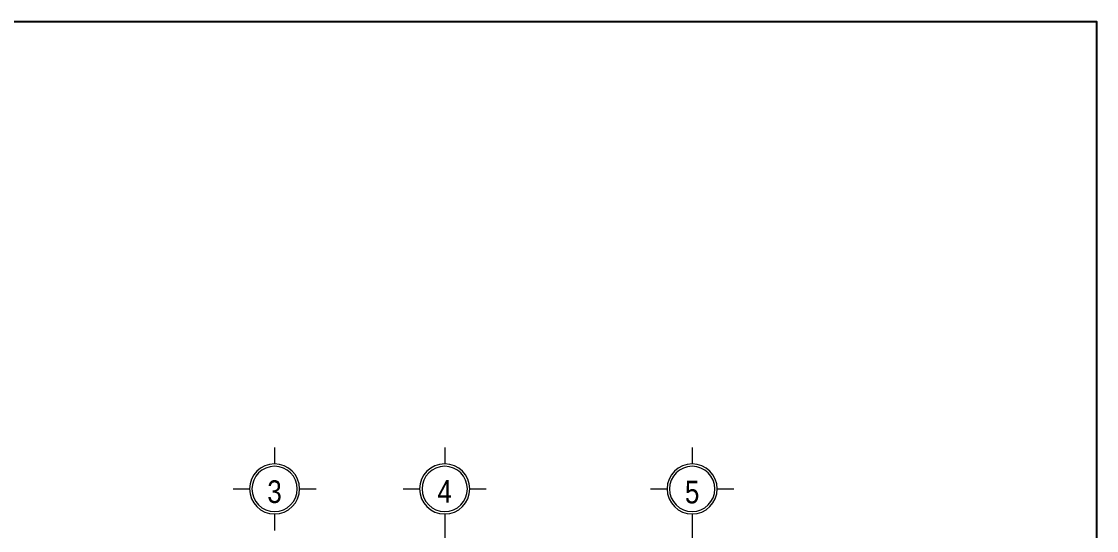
# Model space of a CAD drawing. Extents: x -165145 to 691808, y -202842 to 311040.
# Drawn here: x 28745 to 39171, y 110095 to 115030 of the extents above; entities that cross this region are included whole.
import ezdxf
from ezdxf.enums import TextEntityAlignment as Align

# ---------------------------------------------------------------- set-up
doc = ezdxf.new("R2010")
doc.units = 0
doc.header["$LTSCALE"] = 10
doc.header["$MEASUREMENT"] = 0
doc.linetypes.add('TIM', pattern=[26.01, 10, -3, 0.01, -3, 10])
doc.layers.get('Defpoints').update_dxf_attribs({"color": 5, "linetype": 'CONTINUOUS'})
for name, color, linetype, lineweight in [('DIM', 8, 'CONTINUOUS', 13), ('TEXT', 4, 'CONTINUOUS', 20), ('TRUC', 251, 'TIM', 5)]:
    doc.layers.add(name, color=color, linetype=linetype, lineweight=lineweight)
doc.styles.add('VNARIALH', font='', dxfattribs={"width": 0.75})
doc.styles.add('VnArialNarrowH', font='')
doc.styles.get('VNARIALH').set_extended_font_data('.VnArialH')
doc.styles.get('VnArialNarrowH').set_extended_font_data('.VnArial NarrowH')

# ---------------------------------------------------------------- blocks, each defined once
blk = doc.blocks.new('tentruc')
at = {"layer": 'DIM'}
for p, q in [((0, 311), (0, 516)), ((-516, 0), (-311, 0)), ((-516, 0), (-311, 0)), ((311, 0), (516, 0)), ((311, 0), (516, 0)), ((0, -516), (0, -311))]:
    blk.add_line(p, q, dxfattribs=at)
at = {"layer": 'DIM', "ltscale": 0.5}
blk.add_circle((0, 0), 311, dxfattribs=at)
at = {"layer": 'DIM'}
blk.add_circle((0, 0), 281, dxfattribs=at)
at = {"layer": 'DIM', "color": 7, "linetype": 'ByBlock', "ltscale": 0.5, "style": 'VNARIALH', "width": 1.1}
blk.add_attdef('A', text='', height=281, dxfattribs=at).set_placement((0, -107), align=Align.CENTER)
blk = doc.blocks.new('lt - kt')
at = {"layer": 'TRUC', "ltscale": 0.05}
for p, q in [((-2400, 8582.3), (-2400, -1850.2)), ((0, 8582.3), (0, -1850.2))]:
    blk.add_line(p, q, dxfattribs=at)
at = {"layer": 'TEXT'}
ref = blk.add_blockref('tentruc', (-4050, 8985.3), dxfattribs=dict(at, xscale=-0.78125, yscale=0.78125, zscale=0.78125, rotation=180))
ref.add_attrib('A', '3', dxfattribs={"color": 7, "linetype": 'ByBlock', "ltscale": 0.5, "height": 219.7, "style": 'VnArialNarrowH'}).set_placement((-4050, 8848.9), align=Align.CENTER)
ref = blk.add_blockref('tentruc', (-2400, 8985.3), dxfattribs=dict(at, xscale=-0.78125, yscale=0.78125, zscale=0.78125, rotation=180))
ref.add_attrib('A', '4', dxfattribs={"color": 7, "linetype": 'ByBlock', "ltscale": 0.5, "height": 219.7, "style": 'VnArialNarrowH'}).set_placement((-2400, 8851.9), align=Align.CENTER)
ref = blk.add_blockref('tentruc', (0, 8985.3), dxfattribs=dict(at, xscale=-0.78125, yscale=0.78125, zscale=0.78125, rotation=180))
ref.add_attrib('A', '5', dxfattribs={"color": 7, "linetype": 'ByBlock', "ltscale": 0.5, "height": 219.7, "style": 'VnArialNarrowH'}).set_placement((0, 8845.1), align=Align.CENTER)

msp = doc.modelspace()

# ---------------------------------------------------------------- linework, layer by layer
at = {"layer": 'Defpoints'}
msp.add_lwpolyline([(13295.99235, 115030.46775), (39170.99235, 115030.46775), (39170.99235, 93505.46775), (13295.99235, 93505.46775)], close=True, dxfattribs=at)

# ---------------------------------------------------------------- block references
at = {"layer": 'TEXT'}
msp.add_blockref('lt - kt', (35249.48053, 101512.77864), dxfattribs=at)

doc.saveas('drawing.dxf')
